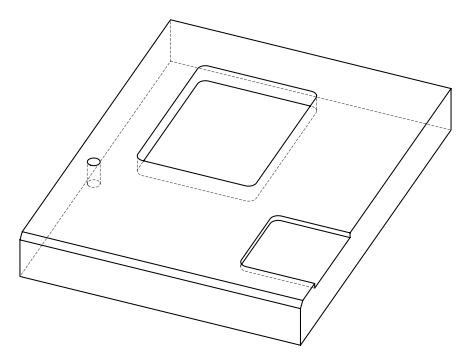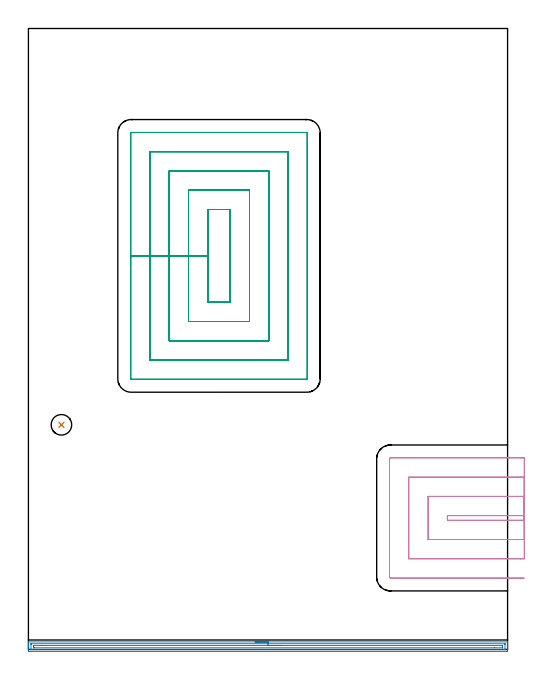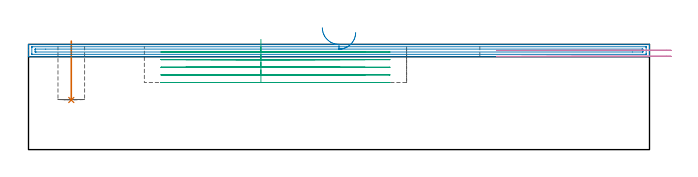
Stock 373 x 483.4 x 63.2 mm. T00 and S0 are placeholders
(PLAN: 4 operations, 2 tool changes, 36.2 min)
(1 INDEXABLE_INSERT_DRILL_BLIND_HOLE_FROM_SOLID | STEP1POCKET | NXT0302_003 | 0.14 min | 6657 mm3)
(2 AREA_MILL | FG_CHAMFER_SURFACE | UGT0205_001 | 9.15 min | 10214 mm3)
(3 MILL_RECTANGULAR_POCKET | POCKET_RECTANGULAR_STRAIGHT | UGT0201_136 | Follow Part, ap 5, ae 75% | 22.19 min | 763362 mm3)
(4 MILL_SLOT | SLOT_PARTIAL_RECTANGULAR | UGT0201_136 | Follow Part, ap 5, ae 75% | 4.68 min | 82968 mm3)
(TOOL NXT0302_003 | Index. Insert Drill 16mm [880-D1600L20-05] | D16 PA176 FL80 Z2)
(TOOL UGT0205_001 | Chamfer Mill 20 x 3 x 45 deg. | D20 FL50 Z2)
(TOOL UGT0201_136 | Carbide End Mill 20.0 | D20 FL30 Z4)
(OP 1 INDEXABLE_INSERT_DRILL_BLIND_HOLE_FROM_SOLID)
G17 G21 G94 G90
T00 M6
G54
G17 G0 G90 X25.7 Y174.9 S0 M3
G43 Z73.2 H1
G94 G81 G98 Z29.8 F250. R65.2
G80
M5
M2
(OP 2 AREA_MILL)
G17 G21 G94 G90
T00 M6
G54
G17 G0 G90 X176.5 Y5.9 S1061 M3
G43 Z73.2 H0
G94 G1 X176.538 Z72.328 F250.
X176.652 Z71.463
X176.841 Z70.612
X177.103 Z69.78
X177.437 Z68.974
X177.84 Z68.2
X178.308 Z67.464
X178.84 Z66.772
X179.429 Z66.129
X180.072 Z65.54
X180.764 Z65.008
X181.5 Z64.54
X182.274 Z64.137
X183.08 Z63.803
X183.912 Z63.541
X184.764 Z63.352
X185.628 Z63.238
X186.5 Z63.2
X372.825
X372.99 Y5.897 Z63.188
X372.993 Y5.848 Z63.14
X373. Y5.443 Z62.743
Y5.126 Z62.426
Y4.427 Z61.722
Y3.187 Z60.484
Y2.645 Z59.94
Y2.025 Z59.321
Y-0.647 Z56.65
X372.998 Y-0.918 Z56.379
X372.992 Y-1.491 Z55.806
X372.956 Y-1.494 Z55.804
X372.378 Y-1.5 Z55.8
X0.622
X0.044 Y-1.494 Z55.804
X0.008 Y-1.492 Z55.806
X0. Y-0.918 Z56.379
Y2.645 Z59.94
Y4.078 Z61.374
Y4.427 Z61.722
Y5.126 Z62.426
Y5.443 Z62.743
X0.007 Y5.848 Z63.14
X0.01 Y5.897 Z63.188
X0.175 Y5.9 Z63.2
X186.5
Y4.486 Z61.786
X370.65 Y4.485 Z61.785
X370.767 Y4.484 Z61.784
X370.99 Y4.478 Z61.778
X370.993 Y4.427 Z61.727
X370.999 Y4.02 Z61.32
Y0.456 Z57.756
X370.993 Y-0.027 Z57.273
X370.99 Y-0.071 Z57.229
X370.826 Y-0.081 Z57.219
X370.708 Y-0.085 Z57.215
X370.649 Y-0.086 Z57.214
X2.35 Y-0.085 Z57.215
X2.233 Y-0.084 Z57.216
X2.01 Y-0.078 Z57.222
X2.007 Y-0.027 Z57.273
X2.001 Y0.381 Z57.681
Y3.944 Z61.244
X2.007 Y4.427 Z61.727
X2.01 Y4.471 Z61.771
X2.174 Y4.481 Z61.781
X2.291 Y4.485 Z61.785
X2.351 Y4.486 Z61.786
X186.5
Y3.072 Z60.372
X368.376 Y3.071 Z60.371
X368.803 Y3.07 Z60.37
X368.945 Y3.068 Z60.368
X368.988 Y3.065 Z60.365
X368.994 Y2.972 Z60.272
X368.998 Y2.841 Z60.141
X369. Y1.755 Z59.055
X368.999 Y1.56 Z58.86
X368.99 Y1.363 Z58.663
X368.982 Y1.335 Z58.635
X368.963 Y1.332 Z58.632
X368.91 Y1.329 Z58.629
X362.682 Y1.328 Z58.628
X4.624 Y1.329 Z58.629
X4.197 Y1.33 Z58.63
X4.055 Y1.332 Z58.632
X4.012 Y1.335 Z58.635
X4.006 Y1.428 Z58.728
X4.002 Y1.559 Z58.859
X4. Y2.645 Z59.945
X4.001 Y2.84 Z60.14
X4.01 Y3.037 Z60.337
X4.018 Y3.065 Z60.365
X4.037 Y3.068 Z60.368
X4.09 Y3.071 Z60.371
X10.345 Y3.072 Z60.372
X186.5
X187.372 Z60.41
X188.236 Z60.523
X189.088 Z60.712
X189.92 Z60.975
X190.726 Z61.308
X191.5 Z61.711
X192.236 Z62.18
X192.928 Z62.711
X193.571 Z63.301
X194.16 Z63.944
X194.692 Z64.636
X195.16 Z65.372
X195.563 Z66.145
X195.897 Z66.951
X196.159 Z67.783
X196.348 Z68.635
X196.462 Z69.5
X196.5 Z70.372
G0 Z73.2
M5
M2
(OP 3 MILL_RECTANGULAR_POCKET)
G17 G21 G94 G90
T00 M6
G54
G17 G0 G90 X139.6 Y334.689 S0 M3
G43 Z73.2 H0
Z66.2
G94 G1 Y306.4 Z58.62 F250.
Y270.3 F500.
X157.1
Y342.5
X139.6
Y306.4
X124.6
Y255.3
X172.1
Y357.5
X124.6
Y306.4
X109.6
Y240.3
X187.1
Y372.5
X109.6
Y306.4
X94.6
Y225.3
X202.1
Y387.5
X94.6
Y306.4
X79.6
Y210.7
G3 X80. Y210.3 R0.4
G1 X216.7
G3 X217.1 Y210.7 R0.4
G1 Y402.1
G3 X216.7 Y402.5 R0.4
G1 X80.
G3 X79.6 Y402.1 R0.4
G1 Y306.4
Y305.4
G0 X139.6 Y334.689 Z61.62
G1 Y306.4 Z54.04 F250.
Y270.3 F500.
X157.1
Y342.5
X139.6
Y306.4
X124.6
Y255.3
X172.1
Y357.5
X124.6
Y306.4
X109.6
Y240.3
X187.1
Y372.5
X109.6
Y306.4
X94.6
Y225.3
X202.1
Y387.5
X94.6
Y306.4
X79.6
Y210.7
G3 X80. Y210.3 R0.4
G1 X216.7
G3 X217.1 Y210.7 R0.4
G1 Y402.1
G3 X216.7 Y402.5 R0.4
G1 X80.
G3 X79.6 Y402.1 R0.4
G1 Y306.4
Y305.4
G0 X139.6 Y334.689 Z57.04
G1 Y306.4 Z49.46 F250.
Y270.3 F500.
X157.1
Y342.5
X139.6
Y306.4
X124.6
Y255.3
X172.1
Y357.5
X124.6
Y306.4
X109.6
Y240.3
X187.1
Y372.5
X109.6
Y306.4
X94.6
Y225.3
X202.1
Y387.5
X94.6
Y306.4
X79.6
Y210.7
G3 X80. Y210.3 R0.4
G1 X216.7
G3 X217.1 Y210.7 R0.4
G1 Y402.1
G3 X216.7 Y402.5 R0.4
G1 X80.
G3 X79.6 Y402.1 R0.4
G1 Y306.4
Y305.4
G0 X139.6 Y334.689 Z52.46
G1 Y306.4 Z44.88 F250.
Y270.3 F500.
X157.1
Y342.5
X139.6
Y306.4
X124.6
Y255.3
X172.1
Y357.5
X124.6
Y306.4
X109.6
Y240.3
X187.1
Y372.5
X109.6
Y306.4
X94.6
Y225.3
X202.1
Y387.5
X94.6
Y306.4
X79.6
Y210.7
G3 X80. Y210.3 R0.4
G1 X216.7
G3 X217.1 Y210.7 R0.4
G1 Y402.1
G3 X216.7 Y402.5 R0.4
G1 X80.
G3 X79.6 Y402.1 R0.4
G1 Y306.4
Y305.4
G0 X139.6 Y334.689 Z47.88
G1 Y306.4 Z40.3 F250.
Y270.3 F500.
X157.1
Y342.5
X139.6
Y306.4
X124.6
Y255.3
X172.1
Y357.5
X124.6
Y306.4
X109.6
Y240.3
X187.1
Y372.5
X109.6
Y306.4
X94.6
Y225.3
X202.1
Y387.5
X94.6
Y306.4
X79.6
Y210.7
G3 X80. Y210.3 R0.4
G1 X216.7
G3 X217.1 Y210.7 R0.4
G1 Y402.1
G3 X216.7 Y402.5 R0.4
G1 X80.
G3 X79.6 Y402.1 R0.4
G1 Y306.4
Y305.4
G0 Z73.2
M5
M2
(OP 4 MILL_SLOT)
G17 G21 G94 G90
T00 M6
G54
G17 G0 G90 X386. Y104.2 S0 M3
G43 Z73.2 H0
Z59.6
G94 G1 X383. F250.
X326.1 F500.
Y100.6
X383.
X386. F250.
Y119.2
X383.
X311.1 F500.
Y85.6
X383.
X386. F250.
Y134.2
X383.
X296.1 F500.
Y70.6
X383.
X386. F250.
Y149.2
X383.
X281.9 F500.
G3 X281.1 Y148.4 R0.8
G1 Y56.4
G3 X281.9 Y55.6 R0.8
G1 X383.
X386. F250.
G0 Y104.2 Z56.
G1 X383.
X326.1 F500.
Y100.6
X383.
X386. F250.
Y119.2
X383.
X311.1 F500.
Y85.6
X383.
X386. F250.
Y134.2
X383.
X296.1 F500.
Y70.6
X383.
X386. F250.
Y149.2
X383.
X281.9 F500.
G3 X281.1 Y148.4 R0.8
G1 Y56.4
G3 X281.9 Y55.6 R0.8
G1 X383.
X386. F250.
G0 Z73.2
M5
M2
